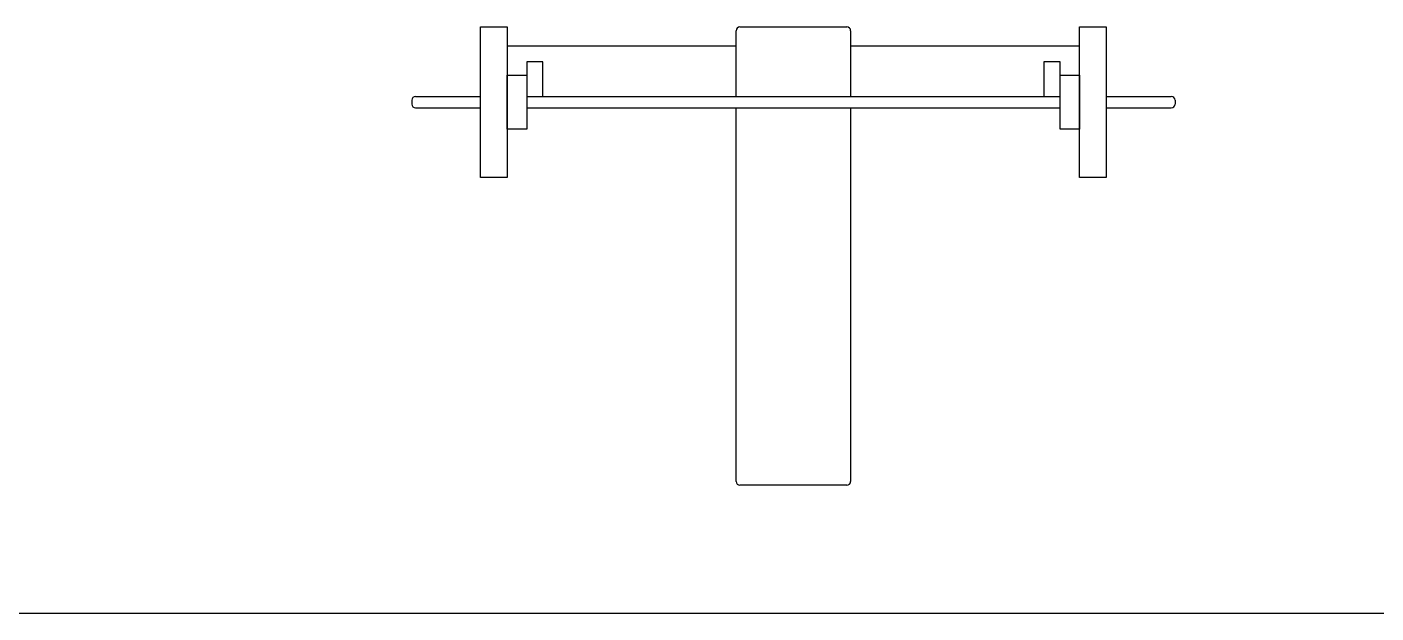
# Model space of a CAD drawing. Header units: millimetres. Extents: x 24547 to 62889, y 34568 to 56011.
# Drawn here: x 30911 to 34445, y 41740 to 43275 of the extents above; entities that cross this region are included whole.
import ezdxf

# ---------------------------------------------------------------- set-up
doc = ezdxf.new("R2010")
doc.units = ezdxf.units.MM
doc.layers.add('www.cad-blocks.net', color=7, linetype='Continuous')

# ---------------------------------------------------------------- blocks, each defined once
blk = doc.blocks.new('A$C23DD4395')
for p, q in [((180.5, 806.1), (180.5, 1200)), ((180.5, 1200), (250, 1200)), ((250, 1200), (250, 806.1)), ((850, 1018), (850, 1190)), ((860, 1200), (1140, 1200)), ((1150, 1190), (1150, 1018)), ((1750, 806.1), (1750, 1200)), ((1750, 1200), (1819.5, 1200)), ((1819.5, 1200), (1819.5, 806.1)), ((850, 1150), (250, 1150)), ((1750, 1150), (1150, 1150)), ((343.6, 1108.7), (301.3, 1108.7)), ((301.3, 1108.7), (301.3, 1018)), ((343.6, 1018), (343.6, 1108.7)), ((1698.7, 1108.7), (1656.4, 1108.7)), ((1656.4, 1108.7), (1656.4, 1018)), ((1698.7, 1018), (1698.7, 1108.7)), ((250, 932.6), (250, 1073.5)), ((250, 1073.5), (301.3, 1073.5)), ((301.3, 1073.5), (301.3, 932.6)), ((1698.7, 932.6), (1698.7, 1073.5)), ((1698.7, 1073.5), (1750, 1073.5)), ((1750, 1073.5), (1750, 932.6)), ((0, 1008), (0, 998)), ((10, 1018), (180.5, 1018)), ((301.3, 1018), (1698.7, 1018)), ((301.3, 1018), (343.6, 1018)), ((1656.4, 1018), (1698.7, 1018)), ((1819.5, 1018), (1990, 1018)), ((2000, 1008), (2000, 998)), ((10, 988), (180.5, 988)), ((301.3, 988), (1698.7, 988)), ((850, 10), (850, 988)), ((1150, 988), (1150, 10)), ((1819.5, 988), (1990, 988)), ((301.3, 932.6), (250, 932.6)), ((1750, 932.6), (1698.7, 932.6)), ((250, 806.1), (180.5, 806.1)), ((1819.5, 806.1), (1750, 806.1)), ((1140, 0), (860, 0))]:
    blk.add_line(p, q)
for centre, start, end in [((860, 1190), 90, 180), ((1140, 1190), 0, 90), ((10, 1008), 90, 180), ((10, 998), 180, 270), ((1990, 1008), 0, 90), ((1990, 998), 270, 0), ((860, 10), 180, 270), ((1140, 10), 270, 0)]:
    blk.add_arc(centre, 10, start, end)
blk = doc.blocks.new('FORMAT')
at = {"layer": 'www.cad-blocks.net', "color": 155, "true_color": 0x546d8e}
blk.add_line((28248.9, 41740), (62888.5, 41740), dxfattribs=at)

msp = doc.modelspace()

# ---------------------------------------------------------------- block references
for name, p in [('FORMAT', (0, 0)), ('A$C23DD4395', (31918.6, 42074.7))]:
    msp.add_blockref(name, p)

doc.saveas('drawing.dxf')
